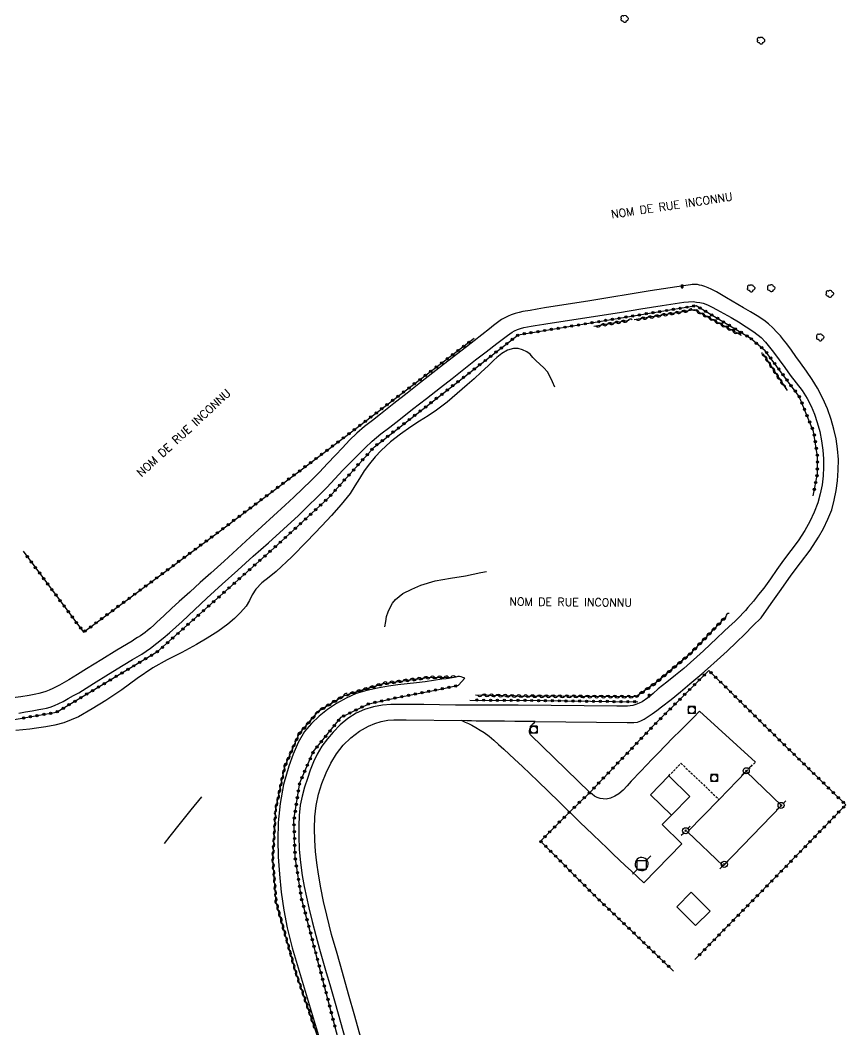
# Model space of a CAD drawing. Header units: millimetres. Extents: x 121000 to 122001, y 132000 to 133001.
# Drawn here: x 121645.7 to 121826.1, y 132339.1 to 132559.8 of the extents above; entities that cross this region are included whole.
import ezdxf
from ezdxf.enums import TextEntityAlignment as Align

# ---------------------------------------------------------------- set-up
doc = ezdxf.new("R2010")
doc.units = ezdxf.units.MM
doc.linetypes.add('DASHED', pattern=[0.75, 0.5, -0.25])
doc.layers.get('0').update_dxf_attribs({"linetype": 'CONTINUOUS'})
for name, color, linetype in [('W0004', 5, 'CONTINUOUS'), ('W0017', 7, 'CONTINUOUS'), ('W0104', 1, 'CONTINUOUS'), ('W0112', 1, 'DASHED'), ('W0211', 2, 'CONTINUOUS'), ('W0214', 2, 'CONTINUOUS'), ('W0300', 7, 'CONTINUOUS'), ('W0310', 3, 'CONTINUOUS'), ('W0323', 7, 'CONTINUOUS'), ('W0401', 7, 'CONTINUOUS'), ('W0420', 7, 'CONTINUOUS'), ('W0473', 7, 'CONTINUOUS'), ('W0600', 7, 'CONTINUOUS'), ('W0989', 7, 'CONTINUOUS')]:
    doc.layers.add(name, color=color, linetype=linetype)
doc.styles.get("Standard").update_dxf_attribs({"font": 'romans.shx', "width": 0.85})

# ---------------------------------------------------------------- blocks, each defined once
blk = doc.blocks.new('T300')
for p, q in [((-0.8, 0.51), (-0.86, 0.34)), ((-0.86, 0.34), (-0.86, 0.17)), ((-0.86, 0.17), (-0.74, 0.06)), ((-0.69, 0.63), (-0.8, 0.51)), ((-0.8, -0.06), (-0.74, 0.06)), ((-0.74, 0.06), (-0.69, 0.11)), ((-0.57, 0.69), (-0.69, 0.63)), ((-0.46, 0.69), (-0.57, 0.69)), ((-0.29, 0.63), (-0.46, 0.69)), ((-0.29, 0.63), (-0.17, 0.74)), ((-0.23, 0.57), (-0.29, 0.63)), ((-0.17, 0.74), (-0.06, 0.8)), ((-0.06, 0.8), (0.06, 0.8)), ((0.06, 0.8), (0.23, 0.74)), ((0.23, 0.74), (0.34, 0.63)), ((0.34, 0.63), (0.4, 0.51)), ((0.46, 0.46), (0.34, 0.46)), ((0.4, 0.51), (0.4, 0.46)), ((0.57, 0.4), (0.46, 0.46)), ((0.57, 0.4), (0.69, 0.29)), ((0.69, 0.29), (0.74, 0.17)), ((0.74, 0.06), (0.69, -0.17)), ((0.74, 0.17), (0.74, 0.06)), ((-0.8, -0.17), (-0.8, -0.06)), ((-0.8, -0.23), (-0.8, -0.17)), ((-0.74, -0.34), (-0.8, -0.23)), ((-0.69, -0.4), (-0.74, -0.34)), ((-0.51, -0.46), (-0.69, -0.4)), ((-0.4, -0.46), (-0.51, -0.46)), ((-0.4, -0.46), (-0.34, -0.46)), ((-0.34, -0.46), (-0.34, -0.4)), ((-0.34, -0.51), (-0.34, -0.46)), ((-0.29, -0.63), (-0.34, -0.51)), ((-0.17, -0.74), (-0.29, -0.63)), ((-0.06, -0.8), (-0.17, -0.74)), ((0.06, -0.8), (-0.06, -0.8)), ((0.17, -0.74), (0.06, -0.8)), ((0.23, -0.69), (0.17, -0.74)), ((0.29, -0.46), (0.23, -0.46)), ((0.29, -0.63), (0.23, -0.69)), ((0.46, -0.4), (0.29, -0.46)), ((0.34, -0.51), (0.29, -0.63)), ((0.34, -0.51), (0.34, -0.46)), ((0.57, -0.34), (0.46, -0.4)), ((0.63, -0.29), (0.57, -0.34)), ((0.69, -0.17), (0.63, -0.29))]:
    blk.add_line(p, q)
blk = doc.blocks.new('T420')
for p, q in [((0.75, 0.75), (-0.75, 0.75)), ((-0.75, 0.75), (-0.75, -0.75)), ((0.75, 0.75), (0.75, -0.75)), ((0.75, -0.75), (-0.75, -0.75))]:
    blk.add_line(p, q)
blk.add_ellipse((0, 0), major_axis=(-0.53, 0.53), ratio=1, start_param=3.926991, end_param=10.210176)
blk = doc.blocks.new('T401')
for p, q in [((-0.3, 0.3), (0, 0.3)), ((-0.3, -0.25), (-0.3, 0.3)), ((-0.3, 0.15), (0, 0.15)), ((-0.3, 0), (0, 0)), ((0, 0.3), (0, -0.25)), ((-0.3, -0.15), (0, -0.15)), ((-0.3, -0.25), (-0.3, -0.3)), ((-0.3, -0.3), (0, -0.3)), ((0, -0.3), (0, -0.25))]:
    blk.add_line(p, q)
blk = doc.blocks.new('T473')
for p, q in [((-0.166667, 0.166667), (0.166667, -0.166667)), ((-0.166667, -0.166667), (0.166667, 0.166667)), ((0.500001, 0.500001), (1.000002, 1.000002)), ((-1.000002, -1.000002), (-0.500001, -0.500001))]:
    blk.add_line(p, q)
blk.add_ellipse((0, 0), major_axis=(0.471405, 0.471405), ratio=1, start_param=5.4977871438, end_param=11.780972451)
blk = doc.blocks.new('T600')
for p, q in [((-0.999999, 0.999999), (0.999999, 0.999999)), ((-0.999999, -0.999999), (-0.999999, 0.999999)), ((0.999999, 0.999999), (1.999998, 1.999998)), ((0.999999, 0.999999), (0.999999, -0.999999)), ((-0.999999, -0.999999), (-1.999998, -1.999998)), ((0.999999, -0.999999), (-0.999999, -0.999999))]:
    blk.add_line(p, q)
blk = doc.blocks.new('t323o')
at = {"color": 0, "linetype": 'Continuous'}
for radius in [0.25, 0.15]:
    blk.add_circle((0, 0), radius, dxfattribs=at)
blk = doc.blocks.new('t310o')
at = {"color": 0, "linetype": 'Continuous'}
for centre, start, end in [((-0.5, 0.38), 216.8699, 323.1304), ((0.5, -0.37), 36.8699, 143.1303)]:
    blk.add_arc(centre, 0.625, start, end, dxfattribs=at)

msp = doc.modelspace()

# ---------------------------------------------------------------- linework, layer by layer
at = {"layer": 'W0004'}
msp.add_lwpolyline([(121758.24, 132406.44), (121755.99, 132406.46), (121753.74, 132406.48), (121751.49, 132406.5), (121749.44, 132406.51), (121747.39, 132406.52), (121745.35, 132406.55), (121744.31, 132406.59), (121743.27, 132406.63), (121742.23, 132406.67)], dxfattribs=at)
at = {"layer": 'W0017'}
for points in [[(121792.14, 132501.93), (121789.21, 132501.51), (121786.29, 132501.07), (121783.36, 132500.63), (121778.96, 132499.91), (121774.56, 132499.16), (121770.16, 132498.43), (121766.86, 132497.91), (121763.55, 132497.41), (121760.24, 132496.88), (121758.68, 132496.61), (121757.12, 132496.34), (121755.56, 132496.08), (121754.71, 132495.86), (121753.85, 132495.64), (121753.01, 132495.37), (121752.29, 132495.05), (121751.58, 132494.7), (121750.89, 132494.31), (121749.97, 132493.69), (121749.09, 132493.01), (121748.21, 132492.32), (121743.2, 132488.39), (121738.19, 132484.47), (121733.19, 132480.54), (121730.26, 132478.24), (121727.32, 132475.95), (121724.41, 132473.64), (121722.67, 132472.28), (121720.95, 132470.92), (121719.28, 132469.5), (121717.67, 132467.94), (121716.12, 132466.31), (121714.57, 132464.68), (121712.81, 132462.83), (121711.06, 132460.96), (121709.28, 132459.13), (121707.4, 132457.3), (121705.49, 132455.51), (121703.56, 132453.72), (121701.04, 132451.39), (121698.51, 132449.08), (121695.98, 132446.76), (121693.11, 132444.14), (121690.24, 132441.53), (121687.36, 132438.92), (121685.05, 132436.84), (121682.73, 132434.76), (121680.43, 132432.67), (121678.79, 132431.14), (121677.16, 132429.61), (121675.51, 132428.09), (121674.86, 132427.49), (121674.2, 132426.89), (121673.52, 132426.32), (121673.01, 132425.94), (121672.48, 132425.57), (121671.95, 132425.21), (121671.35, 132424.82), (121670.75, 132424.44), (121670.15, 132424.06), (121666.83, 132422.04), (121663.5, 132420.03), (121660.18, 132418.01), (121658.24, 132416.77), (121656.3, 132415.54), (121654.3, 132414.4), (121653.55, 132414.02), (121652.8, 132413.66), (121652.03, 132413.33), (121651.3, 132413.04), (121650.56, 132412.78), (121649.8, 132412.56), (121649.09, 132412.41), (121648.36, 132412.3), (121647.63, 132412.18), (121645.86, 132411.89), (121644.09, 132411.6)], [(121807.57, 132429.15), (121809.76, 132432.25), (121811.95, 132435.35), (121814.15, 132438.45), (121816.22, 132441.17), (121818.29, 132443.89), (121820.15, 132446.74), (121821.22, 132448.69), (121822.2, 132450.7), (121823.01, 132452.76), (121823.58, 132454.82), (121823.99, 132456.93), (121824.27, 132459.06), (121824.45, 132461.39), (121824.47, 132463.74), (121824.3, 132466.08), (121823.98, 132468.23), (121823.5, 132470.36), (121822.9, 132472.45), (121822.07, 132474.8), (121821.06, 132477.09), (121819.92, 132479.3), (121818.76, 132481.2), (121817.48, 132483.04), (121816.18, 132484.86), (121815.21, 132486.27), (121814.22, 132487.67), (121813.2, 132489.04), (121812.51, 132489.92), (121811.81, 132490.78), (121811.06, 132491.61), (121810.14, 132492.51), (121809.17, 132493.36), (121808.16, 132494.17), (121806.74, 132495.15), (121805.26, 132496.04), (121803.76, 132496.92), (121802.54, 132497.65), (121801.3, 132498.36), (121800.06, 132499.07), (121798.93, 132499.73), (121797.81, 132500.39), (121796.65, 132500.98), (121795.99, 132501.28), (121795.31, 132501.55), (121794.63, 132501.77), (121794.15, 132501.88), (121793.68, 132501.96), (121793.19, 132502.01), (121792.84, 132502), (121792.49, 132501.97), (121792.14, 132501.93)], [(121645.39, 132408.3), (121646.86, 132408.54), (121648.33, 132408.77), (121649.79, 132409.05), (121650.61, 132409.22), (121651.43, 132409.41), (121652.23, 132409.63), (121653.19, 132409.99), (121654.12, 132410.42), (121655.05, 132410.87), (121656.21, 132411.47), (121657.35, 132412.12), (121658.49, 132412.76), (121661.73, 132414.78), (121664.98, 132416.79), (121668.22, 132418.81), (121670.23, 132420), (121672.24, 132421.2), (121674.18, 132422.49), (121675.58, 132423.56), (121676.94, 132424.69), (121678.29, 132425.83), (121681.06, 132428.31), (121683.75, 132430.88), (121686.46, 132433.43), (121689.83, 132436.49), (121693.22, 132439.54), (121696.61, 132442.59), (121699.92, 132445.55), (121703.23, 132448.51), (121706.49, 132451.52), (121708.58, 132453.54), (121710.65, 132455.58), (121712.7, 132457.65), (121714.47, 132459.5), (121716.22, 132461.37), (121717.99, 132463.21), (121719.51, 132464.76), (121721.05, 132466.28), (121722.63, 132467.76), (121724.51, 132469.33), (121726.45, 132470.83), (121728.4, 132472.33), (121731.43, 132474.71), (121734.46, 132477.09), (121737.5, 132479.46), (121740.06, 132481.47), (121742.62, 132483.49), (121745.18, 132485.49), (121747.5, 132487.3), (121749.83, 132489.09), (121752.15, 132490.88), (121752.66, 132491.22), (121753.18, 132491.56), (121753.71, 132491.86), (121754.35, 132492.14), (121755.03, 132492.38), (121755.71, 132492.57), (121756.53, 132492.77), (121757.37, 132492.91), (121758.21, 132493.04), (121759.14, 132493.18), (121760.08, 132493.31), (121761.01, 132493.44), (121766.22, 132494.26), (121771.42, 132495.08), (121776.63, 132495.9), (121781.31, 132496.64), (121786, 132497.39), (121790.68, 132498.13), (121792.75, 132498.26)], [(121792.75, 132498.26), (121793.49, 132498.15), (121794.21, 132498.05), (121794.93, 132497.89), (121795.91, 132497.52), (121796.86, 132497.04), (121797.81, 132496.55), (121799.45, 132495.69), (121801.07, 132494.78), (121802.66, 132493.81), (121804.36, 132492.76), (121806.03, 132491.66), (121807.57, 132490.4), (121808.52, 132489.39), (121809.41, 132488.3), (121810.27, 132487.2), (121811.54, 132485.54), (121812.76, 132483.84), (121813.97, 132482.14), (121815.26, 132480.48), (121816.54, 132478.8), (121817.68, 132477.05), (121818.53, 132475.38), (121819.26, 132473.64), (121819.87, 132471.86), (121820.41, 132469.87), (121820.82, 132467.83), (121821.08, 132465.78), (121821.22, 132463.91), (121821.24, 132462.03), (121821.14, 132460.17), (121820.9, 132458.18), (121820.51, 132456.2), (121819.98, 132454.27), (121819.19, 132452.2), (121818.22, 132450.17), (121817.15, 132448.21), (121815.69, 132445.98), (121814.09, 132443.84), (121812.49, 132441.7), (121811.06, 132439.67), (121809.63, 132437.64), (121808.16, 132435.64), (121807.04, 132434.21), (121805.9, 132432.79), (121804.72, 132431.4), (121804.15, 132430.75), (121803.57, 132430.11), (121802.98, 132429.48), (121801.82, 132428.33), (121800.62, 132427.22), (121799.42, 132426.11), (121797.95, 132424.7), (121796.47, 132423.3), (121794.99, 132421.89)], [(121806.34, 132397.6), (121794.15, 132408.71), (121792.75, 132407.3), (121791.35, 132405.9), (121789.95, 132404.5), (121788.32, 132402.86), (121786.69, 132401.21), (121785.07, 132399.56), (121783.81, 132398.26), (121782.56, 132396.95), (121781.3, 132395.63), (121780.6, 132394.89), (121779.89, 132394.15), (121779.18, 132393.41), (121778.32, 132392.43), (121777.45, 132391.46), (121776.48, 132390.65), (121775.62, 132390.13), (121774.7, 132389.71), (121773.76, 132389.51), (121773.09, 132389.53), (121772.42, 132389.65), (121771.77, 132389.86), (121771.21, 132390.17), (121770.67, 132390.56), (121770.13, 132390.96), (121757.19, 132403.56), (121757.09, 132403.85), (121756.99, 132404.15), (121756.95, 132404.44), (121757.03, 132404.88), (121757.24, 132405.3), (121757.49, 132405.7), (121757.72, 132405.96), (121757.98, 132406.2), (121758.24, 132406.44), (121778.29, 132406.21), (121779.05, 132406.23), (121779.81, 132406.24), (121780.55, 132406.35), (121781.3, 132406.62), (121782.02, 132407), (121782.72, 132407.42), (121783.78, 132408.11), (121784.8, 132408.87), (121785.81, 132409.65), (121787.92, 132411.28), (121789.99, 132412.96), (121792.04, 132414.67), (121793.33, 132415.77), (121794.61, 132416.88), (121795.88, 132417.99), (121798.02, 132419.9), (121800.14, 132421.83), (121802.23, 132423.79), (121804.02, 132425.56), (121805.79, 132427.35), (121807.57, 132429.15)], [(121794.99, 132421.89), (121793.56, 132420.61), (121792.13, 132419.33), (121790.68, 132418.08), (121788.85, 132416.56), (121786.99, 132415.08), (121785.12, 132413.6), (121783.98, 132412.59), (121782.84, 132411.6), (121781.6, 132410.77), (121780.93, 132410.45), (121780.24, 132410.17), (121779.53, 132409.96), (121778.4, 132409.8), (121777.24, 132409.8), (121776.08, 132409.8), (121768.89, 132409.88), (121761.71, 132409.97), (121754.52, 132410.02), (121749.95, 132410.03), (121745.38, 132410.03), (121740.81, 132410.04), (121737.35, 132410.1), (121733.88, 132410.17), (121730.42, 132410.19), (121728.56, 132410.2), (121726.71, 132410.2), (121724.88, 132410.05), (121722.9, 132409.65), (121720.96, 132409.08), (121719.14, 132408.29), (121717.32, 132407.13), (121715.63, 132405.71), (121714.09, 132404.16), (121712.81, 132402.65), (121711.64, 132401.04), (121710.62, 132399.35), (121709.78, 132397.62), (121709.08, 132395.82), (121708.45, 132394), (121707.83, 132392.08), (121707.3, 132390.13), (121706.89, 132388.16), (121706.64, 132385.92), (121706.55, 132383.65), (121706.55, 132381.39), (121706.67, 132378.51), (121706.94, 132375.63), (121707.32, 132372.77), (121707.73, 132370.42), (121708.22, 132368.07), (121708.75, 132365.73), (121709.49, 132362.71), (121710.3, 132359.7), (121711.13, 132356.7), (121711.85, 132354.13), (121712.58, 132351.57), (121713.32, 132349), (121714.49, 132344.86), (121715.67, 132340.71), (121716.84, 132336.57)], [(121720.11, 132337.29), (121718.78, 132342.07), (121717.45, 132346.84), (121716.12, 132351.62), (121714.93, 132355.77), (121713.75, 132359.93), (121712.67, 132364.11), (121712, 132367.09), (121711.38, 132370.07), (121710.86, 132373.08), (121710.5, 132375.55), (121710.21, 132378.03), (121710.04, 132380.51), (121709.99, 132383.06), (121710.07, 132385.61), (121710.36, 132388.13), (121710.88, 132390.55), (121711.61, 132392.94), (121712.53, 132395.24), (121713.59, 132397.37), (121714.83, 132399.42), (121716.29, 132401.27), (121717.95, 132402.89), (121719.81, 132404.32), (121721.82, 132405.46), (121723.17, 132406.01), (121724.57, 132406.45), (121726, 132406.74), (121727.34, 132406.85), (121728.69, 132406.84), (121730.04, 132406.82), (121742.23, 132406.67)], [(121742.23, 132406.67), (121742.94, 132406.33), (121743.65, 132405.99), (121744.36, 132405.64), (121745.28, 132405.13), (121746.19, 132404.6), (121747.07, 132404.04), (121748.16, 132403.23), (121749.19, 132402.35), (121750.21, 132401.46), (121751.4, 132400.4), (121752.57, 132399.31), (121753.73, 132398.21), (121755.42, 132396.61), (121757.1, 132395), (121758.78, 132393.39), (121761.11, 132391.14), (121763.44, 132388.89), (121765.73, 132386.67), (121765.77, 132386.63), (121766.95, 132385.49), (121768.13, 132384.34), (121769.31, 132383.2), (121770.86, 132381.71), (121772.41, 132380.23), (121773.96, 132378.74), (121775.27, 132377.49), (121776.59, 132376.24), (121777.91, 132375), (121779.27, 132373.72), (121780.63, 132372.44), (121781.99, 132371.16)], [(121781.99, 132371.16), (121790.29, 132379.74), (121785.97, 132383.92), (121787.99, 132385.97)]]:
    msp.add_lwpolyline(points, dxfattribs=at)
at = {"layer": 'W0104'}
for points in [[(121787.99, 132385.97), (121783.39, 132390.45), (121787.4, 132394.56), (121792, 132390.08)], [(121791.49, 132382.31), (121798.39, 132389.41), (121804.34, 132395.54), (121812.03, 132388.07), (121799.27, 132374.93)], [(121792.33, 132369.12), (121796.43, 132365.03), (121793.27, 132361.86), (121789.17, 132365.95)]]:
    msp.add_lwpolyline(points, close=True, dxfattribs=at)
at = {"layer": 'W0112'}
for points in [[(121787.4, 132394.56), (121790.08, 132397.33), (121798.39, 132389.41)], [(121804.34, 132395.54), (121806.34, 132397.6)]]:
    msp.add_lwpolyline(points, dxfattribs=at)
at = {"layer": 'W0211'}
for points in [[(121762.55, 132479.55), (121762.04, 132480.7), (121761.52, 132481.84), (121760.89, 132482.89), (121760.12, 132483.77), (121759.24, 132484.58), (121758.36, 132485.38), (121757.73, 132486.07), (121757.1, 132486.75), (121756.39, 132487.3), (121755.47, 132487.72), (121754.47, 132487.97), (121753.49, 132488.02), (121752.2, 132487.65), (121750.96, 132486.89), (121749.81, 132486.01), (121749.16, 132485.44), (121748.54, 132484.83), (121747.92, 132484.21), (121746.42, 132482.8), (121744.91, 132481.4), (121743.38, 132480.03), (121741.19, 132478.14), (121738.96, 132476.3), (121736.66, 132474.55), (121734.81, 132473.31), (121732.92, 132472.12), (121731.07, 132470.89), (121728.81, 132469.27), (121726.6, 132467.58), (121724.55, 132465.72), (121723.26, 132464.3), (121722.04, 132462.79), (121720.88, 132461.24), (121719.82, 132459.62), (121718.82, 132457.96), (121717.76, 132456.33), (121715.81, 132453.87), (121713.71, 132451.52), (121711.57, 132449.22), (121708.36, 132445.8), (121705.05, 132442.48), (121701.64, 132439.27), (121700.09, 132438.01), (121698.51, 132436.78), (121697.15, 132435.38), (121696.41, 132434.18), (121695.79, 132432.9), (121695.07, 132431.69), (121693.86, 132430.27), (121692.49, 132428.97), (121691.05, 132427.75), (121688.87, 132426.14), (121686.54, 132424.69), (121684.19, 132423.3), (121681.03, 132421.57), (121677.81, 132419.93), (121674.66, 132418.18), (121671.22, 132415.85), (121667.87, 132413.37), (121664.42, 132411.05), (121661.44, 132409.22), (121658.4, 132407.49), (121655.21, 132406.17), (121653.27, 132405.67), (121651.28, 132405.3), (121649.29, 132405.01), (121647.77, 132404.82), (121646.26, 132404.67), (121644.74, 132404.51)], [(121725.38, 132427.19), (121725.57, 132428.29), (121725.76, 132429.39), (121726.08, 132430.45), (121726.52, 132431.4), (121727.07, 132432.3), (121727.7, 132433.12), (121729.3, 132434.43), (121731.24, 132435.41), (121733.23, 132436.23), (121736.4, 132437.18), (121739.7, 132437.76), (121743.01, 132438.34), (121746.35, 132439.03), (121747.58, 132439.29)], [(121742.82, 132415.92), (121742.45, 132416.08), (121742.07, 132416.23), (121741.69, 132416.31), (121741.3, 132416.27), (121740.9, 132416.16), (121740.49, 132416.05), (121739.62, 132415.91), (121738.74, 132415.81), (121737.85, 132415.7), (121736.01, 132415.44), (121734.16, 132415.17), (121732.32, 132414.92), (121730.26, 132414.68), (121728.2, 132414.47), (121726.15, 132414.18), (121723.78, 132413.76), (121721.42, 132413.26), (121719.14, 132412.55), (121716.94, 132411.59), (121714.82, 132410.42), (121712.82, 132409.08), (121711.01, 132407.63), (121709.32, 132406.02), (121707.85, 132404.25), (121706.43, 132401.88), (121705.31, 132399.3), (121704.37, 132396.67), (121703.25, 132392.66), (121702.52, 132388.53), (121702.09, 132384.38), (121701.96, 132380.62), (121702.07, 132376.85), (121702.33, 132373.09), (121702.74, 132369.16), (121703.31, 132365.25), (121704.04, 132361.37), (121705.13, 132356.96), (121706.42, 132352.6), (121707.74, 132348.25), (121709.03, 132343.89), (121710.34, 132339.53), (121711.65, 132335.17)], [(121677.22, 132379.77), (121678.46, 132381.38), (121680.74, 132384.27), (121683.05, 132387.15), (121685.37, 132390.02)]]:
    msp.add_lwpolyline(points, dxfattribs=at)
at = {"layer": 'W0214'}
msp.add_lwpolyline([(121742.82, 132415.92), (121741.5, 132414.37)], dxfattribs=at)
at = {"layer": 'W0310'}
for points in [[(121803.31, 132490.81), (121793.01, 132496.47), (121779.82, 132494.26)], [(121778.78, 132494.14), (121771.04, 132492.81)], [(121807.98, 132486.84), (121813.25, 132478.79)], [(121799.95, 132429.43), (121791.92, 132421.11), (121784.64, 132414.98), (121780.21, 132411.86), (121754.29, 132412.03), (121745.15, 132412.23)], [(121707.74, 132334.22), (121710.77, 132335.16), (121710.91, 132337.04), (121705.9, 132351.64), (121701.65, 132366.91), (121700.88, 132376.27), (121701.52, 132387.32), (121703.52, 132396.64), (121706.62, 132403.74), (121710.93, 132408.77), (121716.49, 132412.14), (121725.08, 132414.76), (121734.68, 132416.06), (121740.34, 132416.19)]]:
    msp.add_lwpolyline(points, dxfattribs=at)
at = {"layer": 'W0323'}
for points in [[(121590.46, 132490.87), (121591.19, 132460.59), (121610.82, 132434.1), (121632.23, 132404.75), (121653.66, 132408.5), (121675.72, 132421.75), (121701.76, 132444.96), (121713.12, 132455.44), (121723.08, 132466.53), (121754.52, 132491), (121793.38, 132497.37), (121805.05, 132490.44)], [(121646.34, 132443.72), (121659.54, 132426), (121688.78, 132447.73), (121717.13, 132469.07), (121744.92, 132490.27)], [(121818.94, 132455.77), (121819.88, 132460.57), (121819.93, 132464.39), (121819.07, 132469.84), (121815.92, 132477.51), (121808.5, 132487.51), (121805.05, 132490.44)], [(121765.73, 132386.67), (121770.13, 132390.96), (121784.25, 132405.7), (121791.26, 132412.75), (121796.15, 132417.62)], [(121796.15, 132417.62), (121812.3, 132401.73), (121826.1, 132388.23), (121809.95, 132371.6), (121793.14, 132354.44)], [(121715.96, 132334.11), (121709.96, 132357.15), (121707.13, 132367.83), (121705.77, 132376.86), (121705.51, 132384.95), (121706.77, 132393.09), (121709.73, 132399.83), (121715.82, 132407.4), (121721.85, 132410.36), (121728.52, 132411.78), (121737.92, 132413.63), (121741.5, 132414.37)], [(121743.97, 132411.16), (121759.98, 132411.03), (121780.67, 132410.76)], [(121788.46, 132351.91), (121771.1, 132368.52), (121759.4, 132380.32), (121765.73, 132386.67)]]:
    msp.add_lwpolyline(points, dxfattribs=at)
at = {"layer": 'W0600'}
msp.add_lwpolyline([(121781.16, 132376.7), (121780.82, 132376.56), (121780.51, 132376.34), (121780.27, 132376.06), (121780.12, 132375.72), (121780.05, 132375.34), (121780.08, 132374.97), (121780.22, 132374.63), (121780.44, 132374.31), (121780.72, 132374.07), (121781.05, 132373.93), (121781.44, 132373.86), (121781.81, 132373.89), (121782.15, 132374.02), (121782.46, 132374.25), (121782.71, 132374.53), (121782.85, 132374.86), (121782.92, 132375.25), (121782.89, 132375.61), (121782.76, 132375.95), (121782.53, 132376.27), (121782.25, 132376.51), (121781.92, 132376.66), (121781.53, 132376.72)], close=True, dxfattribs=at)

# ---------------------------------------------------------------- block references
at = {"layer": 'W0300', "rotation": 359.9999899820874}
for p in [(121777.8, 132560.05), (121807.61, 132555.3), (121805.45, 132501.15), (121809.83, 132501.17), (121822.64, 132499.93), (121820.53, 132490.42)]:
    msp.add_blockref('T300', p, dxfattribs=at)
at = {"layer": 'W0310'}
for p, rotation in [((121787.22, 132495.5), 189.529912031941), ((121788.69, 132495.75), 189.529912031941), ((121790.17, 132496), 189.529912031941), ((121791.65, 132496.25), 189.529912031941), ((121793.12, 132496.42), 151.181729290759), ((121794.43, 132495.69), 151.181729290759), ((121774, 132493.32), 189.8114190571569), ((121775.48, 132493.57), 189.8114190571569), ((121776.96, 132493.83), 189.8114190571569), ((121778.43, 132494.08), 189.8114190571569), ((121781.3, 132494.51), 189.529912031941), ((121782.78, 132494.76), 189.529912031941), ((121784.26, 132495), 189.529912031941), ((121785.74, 132495.25), 189.529912031941), ((121795.75, 132494.97), 151.181729290759), ((121797.06, 132494.25), 151.181729290759), ((121798.38, 132493.52), 151.181729290759), ((121772.52, 132493.06), 189.8114190571569), ((121799.69, 132492.8), 151.181729290759), ((121801, 132492.08), 151.181729290759), ((121802.32, 132491.35), 151.181729290759), ((121808.32, 132486.32), 303.1913533475035), ((121809.15, 132485.06), 303.1913533475035), ((121809.97, 132483.81), 303.1913533475035), ((121810.79, 132482.55), 303.1913533475035), ((121811.61, 132481.3), 303.1913533475035), ((121812.43, 132480.04), 303.1913533475035), ((121799.9, 132429.39), 226.0337281149751), ((121797.82, 132427.23), 226.0337281149751), ((121798.86, 132428.31), 226.0337281149751), ((121795.74, 132425.07), 226.0337281149751), ((121796.78, 132426.15), 226.0337281149751), ((121793.66, 132422.91), 226.0337281149751), ((121794.7, 132423.99), 226.0337281149751), ((121791.54, 132420.79), 220.1009075461911), ((121792.61, 132421.83), 226.0337281149751), ((121788.1, 132417.89), 220.1009075461911), ((121789.24, 132418.86), 220.1009075461911), ((121790.39, 132419.82), 220.1009075461911), ((121735.3, 132416.08), 1.265160492849622), ((121736.8, 132416.11), 1.265160492849622), ((121738.3, 132416.14), 1.265160492849622), ((121739.8, 132416.18), 1.265160492849622), ((121785.8, 132415.96), 220.1009075461911), ((121786.95, 132416.92), 220.1009075461911), ((121722.02, 132413.83), 16.94236835039281), ((121723.46, 132414.26), 16.94236835039281), ((121724.89, 132414.7), 16.94236835039281), ((121726.37, 132414.93), 7.741707741024412), ((121727.86, 132415.14), 7.741707741024412), ((121729.35, 132415.34), 7.741707741024412), ((121730.83, 132415.54), 7.741707741024412), ((121732.32, 132415.74), 7.741707741024412), ((121733.8, 132415.94), 7.741707741024412), ((121783.43, 132414.13), 215.1546640594821), ((121784.65, 132414.99), 220.1009075461911), ((121715.02, 132411.25), 31.26319329129808), ((121716.31, 132412.03), 31.26319329129808), ((121717.72, 132412.51), 16.94236835039281), ((121719.15, 132412.95), 16.94236835039281), ((121720.59, 132413.39), 16.94236835039281), ((121746.65, 132412.2), 178.7400596013194), ((121748.15, 132412.17), 178.7400596013194), ((121749.65, 132412.14), 178.7400596013194), ((121751.15, 132412.1), 178.7400596013194), ((121752.65, 132412.07), 178.7400596013194), ((121754.15, 132412.04), 178.7400596013194), ((121755.65, 132412.02), 179.613156022334), ((121757.15, 132412.01), 179.613156022334), ((121758.65, 132412), 179.613156022334), ((121760.15, 132411.99), 179.613156022334), ((121761.65, 132411.98), 179.613156022334), ((121763.15, 132411.97), 179.613156022334), ((121764.65, 132411.96), 179.613156022334), ((121766.15, 132411.95), 179.613156022334), ((121767.65, 132411.94), 179.613156022334), ((121769.15, 132411.93), 179.613156022334), ((121770.65, 132411.92), 179.613156022334), ((121772.15, 132411.91), 179.613156022334), ((121773.65, 132411.9), 179.613156022334), ((121775.15, 132411.89), 179.613156022334), ((121776.65, 132411.88), 179.613156022334), ((121778.15, 132411.87), 179.613156022334), ((121779.65, 132411.86), 179.613156022334), ((121780.97, 132412.4), 215.1546640594821), ((121782.2, 132413.26), 215.1546640594821), ((121712.46, 132409.69), 31.26319329129808), ((121713.74, 132410.47), 31.26319329129808), ((121709.17, 132406.71), 49.34617313806027), ((121710.14, 132407.84), 49.34617313806027), ((121711.18, 132408.91), 31.26319329129808), ((121707.21, 132404.43), 49.34617313806027), ((121708.19, 132405.57), 49.34617313806027), ((121706.38, 132403.2), 66.40447876616203), ((121705.18, 132400.45), 66.40447876616203), ((121705.78, 132401.82), 66.40447876616203), ((121703.98, 132397.7), 66.40447876616203), ((121704.58, 132399.08), 66.40447876616203), ((121703.44, 132396.31), 77.93507068723305), ((121702.82, 132393.37), 77.93507068723305), ((121703.13, 132394.84), 77.93507068723305), ((121702.5, 132391.91), 77.93507068723305), ((121701.88, 132388.97), 77.93507068723305), ((121702.19, 132390.44), 77.93507068723305), ((121701.56, 132387.5), 77.93507068723305), ((121701.36, 132384.51), 86.66088380456512), ((121701.45, 132386.01), 86.66088380456512), ((121701.27, 132383.02), 86.66088380456512), ((121701.1, 132380.02), 86.66088380456512), ((121701.19, 132381.52), 86.66088380456512), ((121701.01, 132378.52), 86.66088380456512), ((121700.92, 132377.03), 86.66088380456512), ((121700.94, 132375.53), 94.70384564650816), ((121701.06, 132374.03), 94.70384564650816), ((121701.19, 132372.54), 94.70384564650816), ((121701.31, 132371.04), 94.70384564650816), ((121701.43, 132369.55), 94.70384564650816), ((121701.56, 132368.06), 94.70384564650816), ((121701.74, 132366.57), 105.5496527552817), ((121702.15, 132365.13), 105.5496527552817), ((121702.55, 132363.68), 105.5496527552817), ((121702.95, 132362.24), 105.5496527552817), ((121703.35, 132360.79), 105.5496527552817), ((121703.75, 132359.35), 105.5496527552817), ((121704.16, 132357.9), 105.5496527552817), ((121704.56, 132356.46), 105.5496527552817), ((121704.96, 132355.01), 105.5496527552817), ((121705.36, 132353.57), 105.5496527552817), ((121705.77, 132352.12), 105.5496527552817), ((121706.22, 132350.69), 108.9325685468615), ((121706.71, 132349.27), 108.9325685468615), ((121707.2, 132347.86), 108.9325685468615), ((121707.68, 132346.44), 108.9325685468615), ((121708.17, 132345.02), 108.9325685468615), ((121708.66, 132343.6), 108.9325685468615), ((121709.14, 132342.18), 108.9325685468615), ((121709.63, 132340.76), 108.9325685468615), ((121710.12, 132339.34), 108.9325685468615)]:
    msp.add_blockref('t310o', p, dxfattribs=dict(at, rotation=rotation))
at = {"layer": 'W0323'}
for p, rotation in [((121782.49, 132495.59), 9.313799895080553), ((121783.97, 132495.83), 9.313799895080553), ((121785.45, 132496.07), 9.313799895080553), ((121786.93, 132496.31), 9.313799895080553), ((121788.42, 132496.56), 9.313799895080553), ((121789.9, 132496.8), 9.313799895080553), ((121791.38, 132497.04), 9.313799895080553), ((121792.86, 132497.29), 9.313799895080553), ((121794.21, 132496.88), 329.2687308497561), ((121795.5, 132496.11), 329.2687308497561), ((121769.17, 132493.4), 9.313799895080553), ((121770.65, 132493.64), 9.313799895080553), ((121772.13, 132493.89), 9.313799895080553), ((121773.61, 132494.13), 9.313799895080553), ((121775.09, 132494.37), 9.313799895080553), ((121776.57, 132494.61), 9.313799895080553), ((121778.05, 132494.86), 9.313799895080553), ((121779.53, 132495.1), 9.313799895080553), ((121781.01, 132495.34), 9.313799895080553), ((121796.79, 132495.35), 329.2687308497561), ((121798.08, 132494.58), 329.2687308497561), ((121799.37, 132493.81), 329.2687308497561), ((121755.85, 132491.22), 9.313799895080553), ((121757.33, 132491.46), 9.313799895080553), ((121758.81, 132491.7), 9.313799895080553), ((121760.29, 132491.94), 9.313799895080553), ((121761.77, 132492.19), 9.313799895080553), ((121763.25, 132492.43), 9.313799895080553), ((121764.73, 132492.67), 9.313799895080553), ((121766.21, 132492.92), 9.313799895080553), ((121767.69, 132493.16), 9.313799895080553), ((121800.66, 132493.05), 329.2687308497561), ((121801.95, 132492.28), 329.2687308497561), ((121803.24, 132491.51), 329.2687308497561), ((121743.76, 132489.38), 37.32661223073507), ((121752.03, 132489.06), 37.88886008080436), ((121753.22, 132489.98), 37.88886008080436), ((121754.4, 132490.9), 37.88886008080436), ((121804.53, 132490.75), 329.2687308497561), ((121805.43, 132490.12), 139.7227559645231), ((121806.57, 132489.15), 139.7227559645231), ((121740.18, 132486.66), 37.32661223073507), ((121741.38, 132487.57), 37.32661223073507), ((121742.57, 132488.47), 37.32661223073507), ((121749.66, 132487.22), 37.88886008080436), ((121750.85, 132488.14), 37.88886008080436), ((121807.72, 132488.18), 139.7227559645231), ((121808.78, 132487.13), 126.5497974062417), ((121737.8, 132484.84), 37.32661223073507), ((121738.99, 132485.75), 37.32661223073507), ((121746.11, 132484.46), 37.88886008080436), ((121747.3, 132485.38), 37.88886008080436), ((121748.48, 132486.3), 37.88886008080436), ((121809.68, 132485.93), 126.5497974062417), ((121810.57, 132484.72), 126.5497974062417), ((121735.41, 132483.02), 37.32661223073507), ((121736.61, 132483.93), 37.32661223073507), ((121743.75, 132482.61), 37.88886008080436), ((121744.93, 132483.53), 37.88886008080436), ((121811.46, 132483.52), 126.5497974062417), ((121812.36, 132482.31), 126.5497974062417), ((121731.83, 132480.29), 37.32661223073507), ((121733.03, 132481.2), 37.32661223073507), ((121734.22, 132482.11), 37.32661223073507), ((121741.38, 132480.77), 37.88886008080436), ((121742.56, 132481.69), 37.88886008080436), ((121813.25, 132481.11), 126.5497974062417), ((121729.45, 132478.47), 37.32661223073507), ((121730.64, 132479.38), 37.32661223073507), ((121737.83, 132478.01), 37.88886008080436), ((121739.01, 132478.93), 37.88886008080436), ((121740.19, 132479.85), 37.88886008080436), ((121814.14, 132479.9), 126.5497974062417), ((121815.04, 132478.7), 126.5497974062417), ((121725.87, 132475.74), 37.32661223073507), ((121727.06, 132476.65), 37.32661223073507), ((121728.26, 132477.56), 37.32661223073507), ((121735.46, 132476.17), 37.88886008080436), ((121736.64, 132477.09), 37.88886008080436), ((121815.93, 132477.49), 112.3620960030107), ((121816.5, 132476.1), 112.3620960030107), ((121723.49, 132473.92), 37.32661223073507), ((121724.68, 132474.83), 37.32661223073507), ((121731.91, 132473.4), 37.88886008080436), ((121733.09, 132474.32), 37.88886008080436), ((121734.28, 132475.24), 37.88886008080436), ((121817.07, 132474.72), 112.3620960030107), ((121719.91, 132471.19), 37.32661223073507), ((121721.1, 132472.1), 37.32661223073507), ((121722.29, 132473.01), 37.32661223073507), ((121729.54, 132471.56), 37.88886008080436), ((121730.72, 132472.48), 37.88886008080436), ((121817.64, 132473.33), 112.3620960030107), ((121818.21, 132471.94), 112.3620960030107), ((121717.52, 132469.37), 37.32661223073507), ((121718.71, 132470.28), 37.32661223073507), ((121727.17, 132469.72), 37.88886008080436), ((121728.36, 132470.64), 37.88886008080436), ((121818.78, 132470.55), 112.3620960030107), ((121819.19, 132469.12), 98.92398844372774), ((121715.13, 132467.57), 36.9864737467857), ((121716.32, 132468.47), 36.9864737467857), ((121723.62, 132466.95), 37.88886008080436), ((121724.8, 132467.87), 37.88886008080436), ((121725.99, 132468.8), 37.88886008080436), ((121819.42, 132467.64), 98.92398844372774), ((121711.53, 132464.86), 36.9864737467857), ((121712.73, 132465.76), 36.9864737467857), ((121713.93, 132466.66), 36.9864737467857), ((121721.53, 132464.81), 48.07932215044855), ((121722.54, 132465.93), 48.07932215044855), ((121819.65, 132466.16), 98.92398844372774), ((121819.88, 132464.68), 98.92398844372774), ((121709.14, 132463.06), 36.9864737467857), ((121710.33, 132463.96), 36.9864737467857), ((121719.53, 132462.58), 48.07932215044855), ((121720.53, 132463.69), 48.07932215044855), ((121819.91, 132463.18), 89.29600885731412), ((121705.54, 132460.35), 36.9864737467857), ((121706.74, 132461.25), 36.9864737467857), ((121707.94, 132462.15), 36.9864737467857), ((121717.53, 132460.35), 48.07932215044855), ((121718.53, 132461.46), 48.07932215044855), ((121819.9, 132461.68), 89.29600885731412), ((121703.14, 132458.54), 36.9864737467857), ((121704.34, 132459.45), 36.9864737467857), ((121715.52, 132458.11), 48.07932215044855), ((121716.52, 132459.23), 48.07932215044855), ((121819.52, 132458.71), 78.87401674388315), ((121819.81, 132460.19), 78.87401674388315), ((121699.55, 132455.84), 36.9864737467857), ((121700.75, 132456.74), 36.9864737467857), ((121701.95, 132457.64), 36.9864737467857), ((121713.52, 132455.88), 48.07932215044855), ((121714.52, 132457), 48.07932215044855), ((121819.23, 132457.24), 78.87401674388315), ((121697.15, 132454.03), 36.9864737467857), ((121698.35, 132454.93), 36.9864737467857), ((121711.35, 132453.81), 42.68215035708382), ((121712.45, 132454.82), 42.68215035708382), ((121693.56, 132451.32), 36.9864737467857), ((121694.76, 132452.23), 36.9864737467857), ((121695.96, 132453.13), 36.9864737467857), ((121709.15, 132451.77), 42.68215035708382), ((121710.25, 132452.79), 42.68215035708382), ((121691.16, 132449.52), 36.9864737467857), ((121692.36, 132450.42), 36.9864737467857), ((121706.94, 132449.74), 42.68215035708382), ((121708.04, 132450.76), 42.68215035708382), ((121688.77, 132447.71), 36.61003322076743), ((121689.97, 132448.62), 36.9864737467857), ((121704.74, 132447.71), 42.68215035708382), ((121705.84, 132448.72), 42.68215035708382), ((121685.15, 132445.03), 36.61003322076743), ((121686.36, 132445.92), 36.61003322076743), ((121687.56, 132446.82), 36.61003322076743), ((121702.53, 132445.67), 42.68215035708382), ((121703.63, 132446.69), 42.68215035708382), ((121647.24, 132442.52), 306.702158069736), ((121682.75, 132443.24), 36.61003322076743), ((121683.95, 132444.14), 36.61003322076743), ((121699.18, 132442.67), 41.71430308670634), ((121700.3, 132443.66), 41.71430308670634), ((121701.42, 132444.66), 41.71430308670634), ((121648.13, 132441.31), 306.702158069736), ((121679.13, 132440.56), 36.61003322076743), ((121680.34, 132441.45), 36.61003322076743), ((121681.54, 132442.35), 36.61003322076743), ((121696.94, 132440.67), 41.71430308670634), ((121698.06, 132441.67), 41.71430308670634), ((121649.03, 132440.11), 306.702158069736), ((121649.92, 132438.91), 306.702158069736), ((121676.73, 132438.77), 36.61003322076743), ((121677.93, 132439.66), 36.61003322076743), ((121694.7, 132438.67), 41.71430308670634), ((121695.82, 132439.67), 41.71430308670634), ((121650.82, 132437.7), 306.702158069736), ((121651.72, 132436.5), 306.702158069736), ((121673.11, 132436.08), 36.61003322076743), ((121674.32, 132436.98), 36.61003322076743), ((121675.52, 132437.87), 36.61003322076743), ((121692.46, 132436.68), 41.71430308670634), ((121693.58, 132437.67), 41.71430308670634), ((121652.61, 132435.3), 306.702158069736), ((121653.51, 132434.1), 306.702158069736), ((121670.71, 132434.3), 36.61003322076743), ((121671.91, 132435.19), 36.61003322076743), ((121689.11, 132433.68), 41.71430308670634), ((121690.23, 132434.68), 41.71430308670634), ((121691.34, 132435.68), 41.71430308670634), ((121654.41, 132432.89), 306.702158069736), ((121655.3, 132431.69), 306.702158069736), ((121667.09, 132431.61), 36.61003322076743), ((121668.3, 132432.51), 36.61003322076743), ((121669.5, 132433.4), 36.61003322076743), ((121686.87, 132431.69), 41.71430308670634), ((121687.99, 132432.68), 41.71430308670634), ((121656.2, 132430.49), 306.702158069736), ((121657.1, 132429.29), 306.702158069736), ((121664.69, 132429.82), 36.61003322076743), ((121665.89, 132430.72), 36.61003322076743), ((121684.63, 132429.69), 41.71430308670634), ((121685.75, 132430.69), 41.71430308670634), ((121657.99, 132428.08), 306.702158069736), ((121661.07, 132427.14), 36.61003322076743), ((121662.28, 132428.03), 36.61003322076743), ((121663.48, 132428.93), 36.61003322076743), ((121682.39, 132427.69), 41.71430308670634), ((121683.51, 132428.69), 41.71430308670634), ((121658.89, 132426.88), 306.702158069736), ((121659.87, 132426.24), 36.61003322076743), ((121680.15, 132425.7), 41.71430308670634), ((121681.27, 132426.7), 41.71430308670634), ((121676.79, 132422.7), 41.71430308670634), ((121677.91, 132423.7), 41.71430308670634), ((121679.03, 132424.7), 41.71430308670634), ((121674.38, 132420.94), 30.98781450295807), ((121675.66, 132421.71), 30.98781450295807), ((121670.52, 132418.63), 30.98781450295807), ((121671.8, 132419.4), 30.98781450295807), ((121673.09, 132420.17), 30.98781450295807), ((121666.66, 132416.31), 30.98781450295807), ((121667.95, 132417.08), 30.98781450295807), ((121669.23, 132417.85), 30.98781450295807), ((121795.16, 132416.63), 44.84157889361414), ((121796.62, 132417.16), 315.4685423437098), ((121797.69, 132416.11), 315.4685423437098), ((121662.8, 132413.99), 30.98781450295807), ((121664.09, 132414.76), 30.98781450295807), ((121665.37, 132415.54), 30.98781450295807), ((121739.38, 132413.93), 11.67294855629844), ((121740.85, 132414.24), 11.67294855629844), ((121793.04, 132414.51), 44.84157889361414), ((121794.1, 132415.57), 44.84157889361414), ((121798.76, 132415.06), 315.4685423437098), ((121799.83, 132414), 315.4685423437098), ((121658.94, 132411.68), 30.98781450295807), ((121660.23, 132412.45), 30.98781450295807), ((121661.52, 132413.22), 30.98781450295807), ((121729.08, 132411.89), 11.1234165605128), ((121730.56, 132412.18), 11.1234165605128), ((121732.03, 132412.47), 11.1234165605128), ((121733.5, 132412.76), 11.1234165605128), ((121734.97, 132413.05), 11.1234165605128), ((121736.44, 132413.34), 11.1234165605128), ((121737.91, 132413.63), 11.1234165605128), ((121790.91, 132412.4), 45.13861197538964), ((121791.97, 132413.46), 44.84157889361414), ((121800.9, 132412.95), 315.4685423437098), ((121801.97, 132411.9), 315.4685423437098), ((121656.37, 132410.13), 30.98781450295807), ((121657.66, 132410.9), 30.98781450295807), ((121720.41, 132409.65), 26.12232681345539), ((121721.76, 132410.31), 26.12232681345539), ((121723.21, 132410.65), 12.07716729658845), ((121724.68, 132410.96), 12.07716729658845), ((121726.15, 132411.27), 12.07716729658845), ((121727.61, 132411.59), 12.07716729658845), ((121745.47, 132411.14), 359.5419870370822), ((121746.97, 132411.13), 359.5419870370822), ((121748.47, 132411.12), 359.5419870370822), ((121749.97, 132411.11), 359.5419870370822), ((121751.47, 132411.1), 359.5419870370822), ((121752.97, 132411.08), 359.5419870370822), ((121754.47, 132411.07), 359.5419870370822), ((121755.97, 132411.06), 359.5419870370822), ((121757.47, 132411.05), 359.5419870370822), ((121758.97, 132411.04), 359.5419870370822), ((121760.47, 132411.02), 359.2465889680855), ((121761.97, 132411), 359.2465889680855), ((121763.47, 132410.98), 359.2465889680855), ((121764.97, 132410.96), 359.2465889680855), ((121766.47, 132410.94), 359.2465889680855), ((121767.97, 132410.92), 359.2465889680855), ((121769.47, 132410.9), 359.2465889680855), ((121770.97, 132410.88), 359.2465889680855), ((121772.47, 132410.86), 359.2465889680855), ((121773.97, 132410.84), 359.2465889680855), ((121775.47, 132410.82), 359.2465889680855), ((121776.97, 132410.8), 359.2465889680855), ((121778.47, 132410.78), 359.2465889680855), ((121779.97, 132410.77), 359.2465889680855), ((121788.79, 132410.27), 45.13861197538964), ((121789.85, 132411.33), 45.13861197538964), ((121803.04, 132410.85), 315.4685423437098), ((121804.11, 132409.8), 315.4685423437098), ((121646.43, 132407.24), 9.92345661132979), ((121647.91, 132407.5), 9.92345661132979), ((121649.39, 132407.76), 9.92345661132979), ((121650.87, 132408.01), 9.92345661132979), ((121652.34, 132408.27), 9.92345661132979), ((121653.8, 132408.59), 30.98781450295807), ((121655.09, 132409.36), 30.98781450295807), ((121716.37, 132407.67), 26.12232681345539), ((121717.72, 132408.33), 26.12232681345539), ((121719.06, 132408.99), 26.12232681345539), ((121786.68, 132408.14), 45.13861197538964), ((121787.74, 132409.21), 45.13861197538964), ((121805.18, 132408.74), 315.4685423437098), ((121806.24, 132407.69), 315.4685423437098), ((121714.32, 132405.54), 51.16972668532585), ((121715.26, 132406.71), 51.16972668532585), ((121784.56, 132406.02), 45.13861197538964), ((121785.62, 132407.08), 45.13861197538964), ((121807.31, 132406.64), 315.4685423437098), ((121808.38, 132405.59), 315.4685423437098), ((121712.44, 132403.2), 51.16972668532585), ((121713.38, 132404.37), 51.16972668532585), ((121781.44, 132402.77), 46.24648578501716), ((121782.48, 132403.86), 46.24648578501716), ((121783.52, 132404.94), 46.24648578501716), ((121809.45, 132404.54), 315.4685423437098), ((121810.52, 132403.48), 315.4685423437098), ((121710.56, 132400.86), 51.16972668532585), ((121711.5, 132402.03), 51.16972668532585), ((121779.37, 132400.61), 46.24648578501716), ((121780.41, 132401.69), 46.24648578501716), ((121811.59, 132402.43), 315.4685423437098), ((121812.66, 132401.38), 315.617324171724), ((121709.66, 132399.67), 66.28241055775588), ((121777.29, 132398.44), 46.24648578501716), ((121778.33, 132399.52), 46.24648578501716), ((121813.73, 132400.33), 315.617324171724), ((121814.81, 132399.28), 315.617324171724), ((121708.45, 132396.92), 66.28241055775588), ((121709.06, 132398.3), 66.28241055775588), ((121775.22, 132396.27), 46.24648578501716), ((121776.26, 132397.36), 46.24648578501716), ((121815.88, 132398.23), 315.617324171724), ((121816.95, 132397.18), 315.617324171724), ((121818.02, 132396.13), 315.617324171724), ((121707.25, 132394.18), 66.28241055775588), ((121707.85, 132395.55), 66.28241055775588), ((121773.14, 132394.11), 46.24648578501716), ((121774.18, 132395.19), 46.24648578501716), ((121819.09, 132395.09), 315.617324171724), ((121820.17, 132394.04), 315.617324171724), ((121706.72, 132392.78), 81.22739003409616), ((121771.07, 132391.94), 46.24648578501716), ((121772.11, 132393.02), 46.24648578501716), ((121821.24, 132392.99), 315.617324171724), ((121822.31, 132391.94), 315.617324171724), ((121706.26, 132389.82), 81.22739003409616), ((121706.49, 132391.3), 81.22739003409616), ((121768.95, 132389.81), 44.22185931154639), ((121770.03, 132390.86), 44.22185931154639), ((121823.38, 132390.89), 315.617324171724), ((121824.45, 132389.84), 315.617324171724), ((121706.04, 132388.33), 81.22739003409616), ((121766.8, 132387.72), 44.22185931154639), ((121767.88, 132388.77), 44.22185931154639), ((121825.53, 132388.79), 315.617324171724), ((121825.61, 132387.73), 225.8458132880189), ((121705.58, 132385.37), 81.22739003409616), ((121705.81, 132386.85), 81.22739003409616), ((121764.59, 132385.53), 45.1173722173473), ((121765.65, 132386.59), 45.1173722173473), ((121823.52, 132385.58), 225.8458132880189), ((121824.56, 132386.65), 225.8458132880189), ((121705.55, 132383.87), 91.79675893818934), ((121762.47, 132383.4), 45.1173722173473), ((121763.53, 132384.47), 45.1173722173473), ((121821.43, 132383.42), 225.8458132880189), ((121822.47, 132384.5), 225.8458132880189), ((121705.59, 132382.37), 91.79675893818934), ((121705.64, 132380.88), 91.79675893818934), ((121760.35, 132381.28), 45.1173722173473), ((121761.41, 132382.34), 45.1173722173473), ((121819.34, 132381.27), 225.8458132880189), ((121820.38, 132382.35), 225.8458132880189), ((121705.69, 132379.38), 91.79675893818934), ((121759.5, 132380.21), 134.785428333219), ((121760.55, 132379.15), 134.785428333219), ((121817.25, 132379.12), 225.8458132880189), ((121818.29, 132380.2), 225.8458132880189), ((121705.74, 132377.88), 91.79675893818934), ((121705.84, 132376.38), 98.61207534259565), ((121761.61, 132378.08), 134.785428333219), ((121762.67, 132377.02), 134.785428333219), ((121815.16, 132376.97), 225.8458132880189), ((121816.2, 132378.04), 225.8458132880189), ((121706.06, 132374.9), 98.61207534259565), ((121763.72, 132375.96), 134.785428333219), ((121764.78, 132374.89), 134.785428333219), ((121813.07, 132374.81), 225.8458132880189), ((121814.11, 132375.89), 225.8458132880189), ((121706.29, 132373.42), 98.61207534259565), ((121706.51, 132371.93), 98.61207534259565), ((121765.84, 132373.83), 134.785428333219), ((121766.89, 132372.76), 134.785428333219), ((121810.98, 132372.66), 225.8458132880189), ((121812.02, 132373.74), 225.8458132880189), ((121706.74, 132370.45), 98.61207534259565), ((121767.95, 132371.7), 134.785428333219), ((121769.01, 132370.63), 134.785428333219), ((121808.88, 132370.51), 225.6005685377489), ((121809.93, 132371.59), 225.6005685377489), ((121706.96, 132368.97), 98.61207534259565), ((121707.22, 132367.49), 104.8061292167941), ((121770.06, 132369.57), 134.785428333219), ((121771.12, 132368.5), 136.272397194918), ((121772.2, 132367.47), 136.272397194918), ((121806.78, 132368.37), 225.6005685377489), ((121807.83, 132369.44), 225.6005685377489), ((121707.61, 132366.04), 104.8061292167941), ((121773.29, 132366.43), 136.272397194918), ((121774.37, 132365.39), 136.272397194918), ((121804.68, 132366.23), 225.6005685377489), ((121805.73, 132367.3), 225.6005685377489), ((121707.99, 132364.59), 104.8061292167941), ((121708.37, 132363.14), 104.8061292167941), ((121775.46, 132364.36), 136.272397194918), ((121776.54, 132363.32), 136.272397194918), ((121802.59, 132364.08), 225.6005685377489), ((121803.64, 132365.16), 225.6005685377489), ((121708.76, 132361.69), 104.8061292167941), ((121777.62, 132362.28), 136.272397194918), ((121778.71, 132361.25), 136.272397194918), ((121799.44, 132360.87), 225.6005685377489), ((121800.49, 132361.94), 225.6005685377489), ((121801.54, 132363.01), 225.6005685377489), ((121709.14, 132360.24), 104.8061292167941), ((121709.52, 132358.79), 104.8061292167941), ((121779.79, 132360.21), 136.272397194918), ((121780.88, 132359.17), 136.272397194918), ((121797.34, 132358.73), 225.6005685377489), ((121798.39, 132359.8), 225.6005685377489), ((121709.91, 132357.34), 104.8061292167941), ((121781.96, 132358.13), 136.272397194918), ((121783.04, 132357.1), 136.272397194918), ((121795.24, 132356.58), 225.6005685377489), ((121796.29, 132357.65), 225.6005685377489), ((121710.29, 132355.89), 104.5926203857994), ((121710.66, 132354.44), 104.5926203857994), ((121784.13, 132356.06), 136.272397194918), ((121785.21, 132355.02), 136.272397194918), ((121794.19, 132355.51), 225.6005685377489), ((121711.04, 132352.99), 104.5926203857994), ((121786.3, 132353.99), 136.272397194918), ((121787.38, 132352.95), 136.272397194918), ((121711.42, 132351.53), 104.5926203857994), ((121711.8, 132350.08), 104.5926203857994), ((121712.18, 132348.63), 104.5926203857994), ((121712.55, 132347.18), 104.5926203857994), ((121712.93, 132345.73), 104.5926203857994), ((121713.31, 132344.28), 104.5926203857994), ((121713.69, 132342.82), 104.5926203857994), ((121714.07, 132341.37), 104.5926203857994), ((121714.44, 132339.92), 104.5926203857994)]:
    msp.add_blockref('t323o', p, dxfattribs=dict(at, rotation=rotation))
at = {"layer": 'W0401'}
for p in [(121790.48, 132501.59), (121783.29, 132412.16)]:
    msp.add_blockref('T401', p, dxfattribs=at)
at = {"layer": 'W0420', "rotation": 359.9999899820874}
for p in [(121792.43, 132408.98), (121797.33, 132394.09)]:
    msp.add_blockref('T420', p, dxfattribs=at)
at = {"layer": 'W0420'}
msp.add_blockref('T420', (121757.89, 132404.67), dxfattribs=at)
at = {"layer": 'W0473'}
for p in [(121804.34, 132395.68), (121811.97, 132388.12), (121791.11, 132382.58), (121799.55, 132375.24)]:
    msp.add_blockref('T473', p, dxfattribs=at)
at = {"layer": 'W0600'}
msp.add_blockref('T600', (121781.5, 132375.09), dxfattribs=at)

# ---------------------------------------------------------------- texts
at = {"layer": 'W0989'}
for rotation, p in [(8.5054, (121788.07, 132519.28)), (42.7423, (121681.42, 132469.56)), (359.4895, (121765.98, 132432.57))]:
    msp.add_text('NOM DE RUE INCONNU', height=1.75, rotation=rotation, dxfattribs=at).set_placement(p, align=Align.MIDDLE)

doc.saveas('drawing.dxf')
